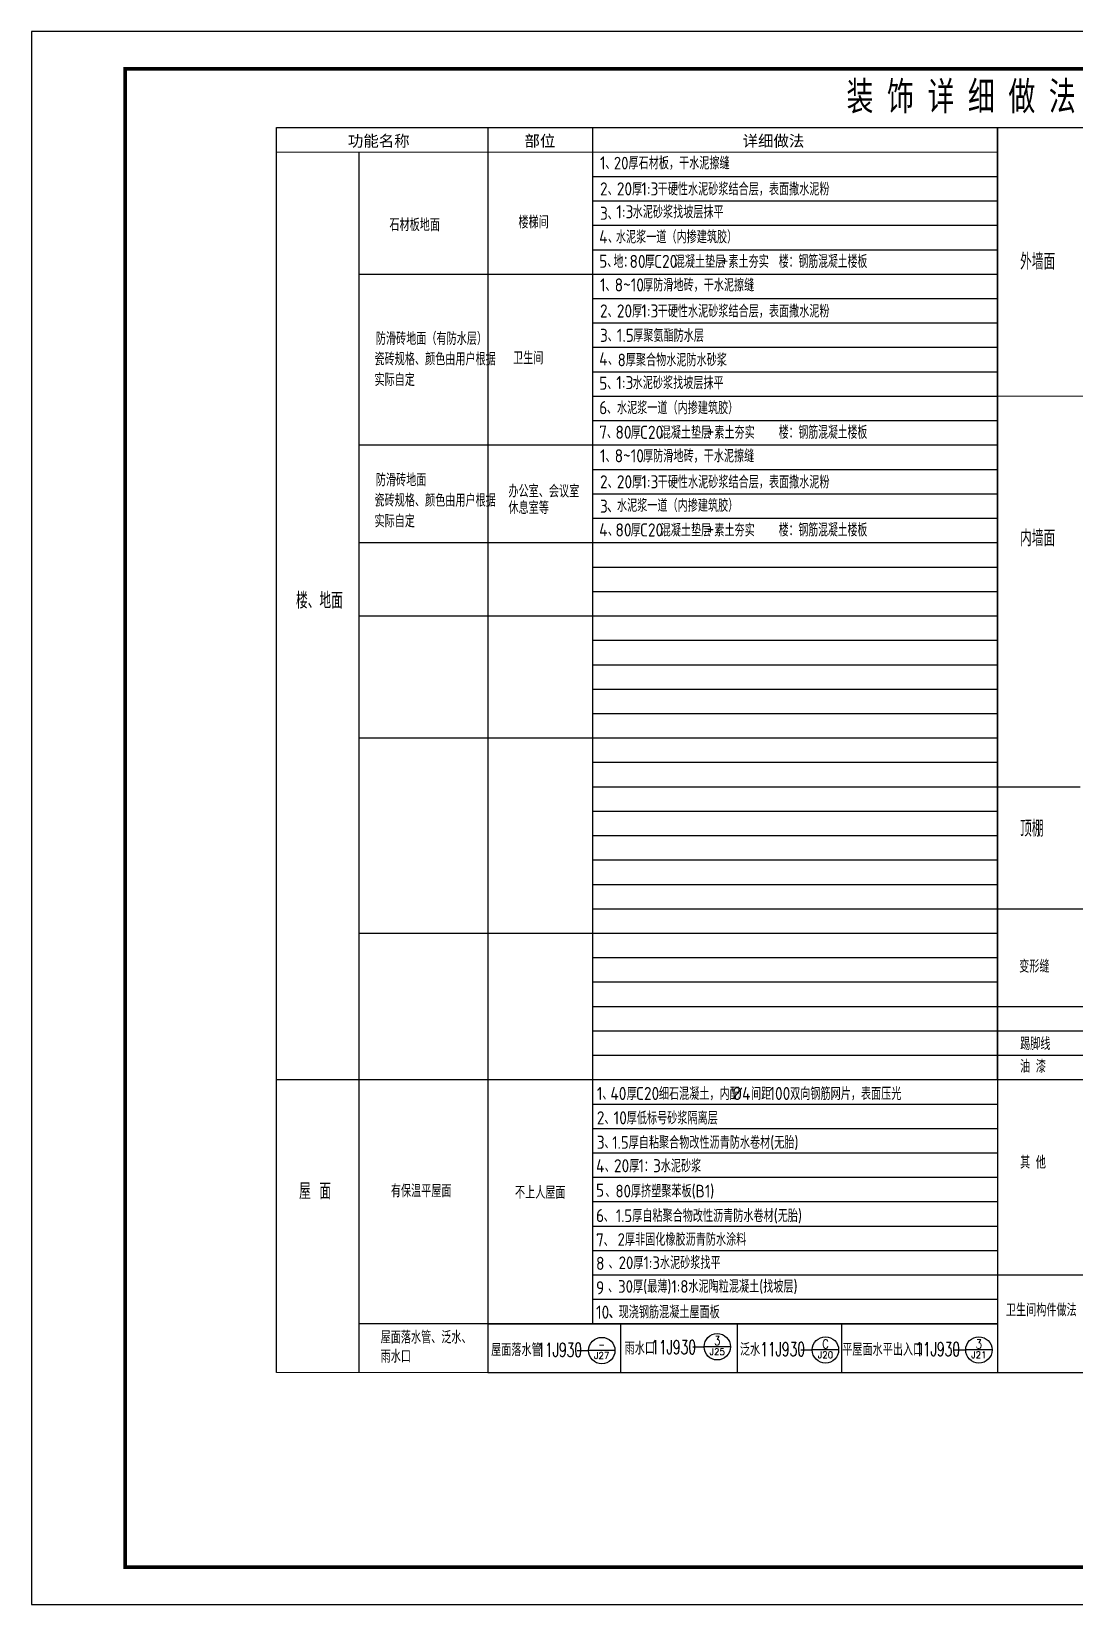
# Model space of a CAD drawing. Extents: x -695846 to 822170, y -413475 to 397179.
# Drawn here: x -343456 to -315592, y -318145 to -276145 of the extents above; entities that cross this region are included whole.
import ezdxf
from ezdxf.enums import TextEntityAlignment as Align

# ---------------------------------------------------------------- set-up
doc = ezdxf.new("R2010")
doc.units = 0
doc.header["$LTSCALE"] = 1000
doc.header["$MEASUREMENT"] = 0
for name, color, linetype in [('DIM_IDEN', 3, 'Continuous'), ('PUB_DIM', 3, 'Continuous'), ('PUB_TEXT', 7, 'Continuous'), ('T-图框-175', 175, 'Continuous')]:
    doc.layers.add(name, color=color, linetype=linetype)
doc.styles.add('-仿宋_GB2312', font='', dxfattribs={"width": 0.8})
doc.styles.add('_TCH_LABEL', font='COMPLEX', dxfattribs={"bigfont": 'GBCBIG'})
doc.styles.add('_TEL_DIM', font='SIMPLEX', dxfattribs={"width": 0.8, "height": 3.5, "bigfont": 'HZTXT'})
doc.styles.get("Standard").update_dxf_attribs({"font": 'gbenor.shx', "bigfont": 'gbcbig.shx'})
doc.styles.add('宋体', font='', dxfattribs={"width": 0.8})
doc.styles.get('-仿宋_GB2312').set_extended_font_data('SimSun')
doc.styles.get('宋体').set_extended_font_data('SimSun')

msp = doc.modelspace()

# ---------------------------------------------------------------- linework, layer by layer
for p, q in [((-334707, -279359), (-334707, -311950)), ((-334707, -317145), (-334707, -317163))]:
    msp.add_line(p, q)
at = {"linetype": 'Continuous'}
for p, q in [((-328470, -306085), (-317653, -306085)), ((-327708, -311950), (-327708, -310646)), ((-324593, -311950), (-324593, -310646)), ((-321806, -311950), (-321806, -310646))]:
    msp.add_line(p, q, dxfattribs=at)
at = {"linetype": 'Continuous', "const_width": 30}
for points in [[(-336913, -278713), (-298393, -278713)], [(-336913, -279365), (-317653, -279365)], [(-317653, -285882), (-298393, -285882)], [(-317653, -299568), (-298393, -299568)], [(-334707, -310646), (-317653, -310646)], [(-336913, -311950), (-317653, -311950)]]:
    msp.add_lwpolyline(points, dxfattribs=at)
msp.add_lwpolyline([(-336913, -311950), (-336913, -278713)])
at = {"linetype": 'Continuous'}
for points in [[(-331268, -278713), (-331268, -311950)], [(-328470, -278713), (-328470, -310646)], [(-317653, -304129), (-317653, -278713)], [(-317653, -278713), (-317653, -311950)], [(-328470, -280017), (-317653, -280017)], [(-328470, -280668), (-317653, -280668)], [(-328470, -281320), (-317653, -281320)], [(-328470, -281972), (-317653, -281972)], [(-334707, -282623), (-317653, -282623)], [(-328470, -283275), (-317653, -283275)], [(-328470, -283927), (-317653, -283927)], [(-328470, -284578), (-317653, -284578)], [(-328470, -285230), (-317653, -285230)], [(-328470, -285882), (-317653, -285882)], [(-328470, -286534), (-317653, -286534)], [(-334707, -287185), (-317653, -287185)], [(-328470, -287837), (-317653, -287837)], [(-328470, -288489), (-317653, -288489)], [(-328470, -289140), (-317653, -289140)], [(-334707, -289792), (-317653, -289792)], [(-328470, -290444), (-317653, -290444)], [(-328470, -291095), (-317653, -291095)], [(-334707, -291747), (-317653, -291747)], [(-328470, -292399), (-317653, -292399)], [(-328470, -293051), (-317653, -293051)], [(-328470, -293702), (-317653, -293702)], [(-328470, -294354), (-317653, -294354)], [(-334707, -295006), (-317653, -295006)], [(-328470, -295657), (-317653, -295657)], [(-328470, -296309), (-317653, -296309)], [(-317653, -296309), (-315446, -296309)], [(-328470, -296961), (-317653, -296961)], [(-328470, -297612), (-317653, -297612)], [(-328470, -298264), (-317653, -298264)], [(-328470, -298916), (-317653, -298916)], [(-328470, -299568), (-317653, -299568)], [(-317653, -299568), (-298393, -299568)], [(-317653, -299568), (-298393, -299568)], [(-334707, -300219), (-317653, -300219)], [(-328470, -300871), (-317653, -300871)], [(-328470, -301523), (-317653, -301523)], [(-328470, -301523), (-317653, -301523)], [(-328470, -302174), (-317653, -302174)], [(-317653, -302174), (-298393, -302174)], [(-317653, -302174), (-298393, -302174)], [(-328470, -302826), (-317653, -302826)], [(-317653, -302826), (-298393, -302826)], [(-317653, -302826), (-298393, -302826)], [(-328470, -303478), (-317653, -303478)], [(-317653, -303478), (-298393, -303478)], [(-317653, -303478), (-298393, -303478)], [(-317653, -303478), (-298393, -303478)], [(-317653, -303478), (-317653, -304781)], [(-336913, -304129), (-317653, -304129)], [(-328470, -304129), (-317653, -304129)], [(-328470, -304129), (-317653, -304129)], [(-317653, -304129), (-298393, -304129)], [(-328470, -304781), (-317653, -304781)], [(-328470, -304781), (-317653, -304781)], [(-328470, -305433), (-317653, -305433)], [(-328470, -305433), (-317653, -305433)], [(-328470, -306085), (-317653, -306085)], [(-328470, -306736), (-317653, -306736)], [(-328470, -306736), (-317653, -306736)], [(-328470, -307388), (-317653, -307388)], [(-328470, -307388), (-317653, -307388)], [(-328470, -308040), (-317653, -308040)], [(-328470, -308040), (-317653, -308040)], [(-328470, -308691), (-317653, -308691)], [(-328470, -309343), (-317653, -309343)], [(-317653, -309343), (-298393, -309343)], [(-328470, -309995), (-317653, -309995)], [(-331268, -310646), (-317653, -310646)], [(-328470, -310646), (-317653, -310646)], [(-331268, -311950), (-317653, -311950)], [(-328470, -311950), (-317653, -311950)], [(-317653, -311950), (-298393, -311950)]]:
    msp.add_lwpolyline(points, dxfattribs=at)
at = {"layer": 'DIM_IDEN'}
for p, q in [((-327869, -311363), (-328573, -311363)), ((-324784, -311262), (-325488, -311262)), ((-321894, -311347), (-322598, -311347)), ((-317796, -311347), (-318500, -311347))]:
    msp.add_line(p, q, dxfattribs=at)
for centre in [(-328221, -311363), (-325136, -311262), (-322246, -311347), (-318148, -311347)]:
    msp.add_circle(centre, 352, dxfattribs=at)
at = {"layer": 'PUB_DIM'}
for p, q in [((-328876, -311363, 819), (-328573, -311363, 819)), ((-325790, -311262, 819), (-325488, -311262, 819)), ((-322900, -311347, 819), (-322598, -311347, 819)), ((-318802, -311347, 819), (-318500, -311347, 819))]:
    msp.add_line(p, q, dxfattribs=at)
at = {"layer": 'T-图框-175'}
msp.add_lwpolyline([(-343456, -318145), (-284056, -318145), (-284056, -276145), (-343456, -276145)], close=True, dxfattribs=at)
at = {"layer": 'T-图框-175', "const_width": 100}
msp.add_lwpolyline([(-340956, -317145), (-285056, -317145), (-285056, -277145), (-340956, -277145)], close=True, dxfattribs=at)

# ---------------------------------------------------------------- texts
at = {"layer": 'PUB_TEXT'}
for s, height, style, width, p in [('装 饰 详 细 做 法 表', 755.27, '-仿宋_GB2312', 0.7, (-321684, -278247)), ('11J930', 375, '_TEL_DIM', 0.64, (-329942, -311530)), ('11J930', 375, '_TEL_DIM', 0.64, (-326900, -311463)), ('11J930', 375, '_TEL_DIM', 0.64, (-323988, -311514)), ('11J930', 375, '_TEL_DIM', 0.64, (-319846, -311514))]:
    msp.add_text(s, height=height, dxfattribs=dict(at, style=style, width=width)).set_placement(p)
at = {"layer": 'PUB_TEXT', "color": 0, "style": '宋体'}
for s, p in [('功能名称', (-335003, -279219)), ('部位', (-330286, -279219)), ('详细做法', (-324459, -279219))]:
    msp.add_text(s, height=302.1, dxfattribs=at).set_placement(p)
at = {"layer": 'PUB_TEXT', "color": 0}
for s, height, p in [('1', 350, (-328269, -279829)), ('、', 338, (-328123, -279829)), ('20厚石材板，干水泥擦缝', 337.59, (-327901, -279829)), ('2', 350, (-328269, -280523)), ('、', 338, (-328065, -280523)), ('20', 350, (-327819, -280523)), ('厚', 338, (-327411, -280523)), ('1:3', 350, (-327165, -280523)), ('干硬性水泥砂浆结合层，表面撒水泥粉', 337.59, (-326728, -280523)), ('3', 350, (-328269, -281175)), ('1:3', 350, (-327833, -281134)), ('水泥砂浆找坡层抹平', 337.6, (-327396, -281134)), ('石材板地面', 337.6, (-333894, -281477)), ('楼梯间', 337.6, (-330448, -281405)), ('、', 338, (-328065, -281175)), ('4', 350, (-328291, -281802)), ('、', 338, (-328057, -281802)), ('水泥浆一道（内掺建筑胶）', 337.59, (-327845, -281802)), ('5、', 350, (-328291, -282454)), ('地：', 350, (-327908, -282460)), ('80', 350, (-327480, -282460)), ('厚', 338, (-327072, -282460)), ('C20', 350, (-326826, -282460)), ('混凝土垫层', 337.6, (-326272, -282460)), ('+', 350, (-325043, -282415)), ('素土夯实', 337.6, (-324839, -282460)), ('楼：钢筋混凝土楼板', 350, (-323492, -282460)), ('外墙面', 434, (-317047, -282505)), ('1', 350, (-328269, -283087)), ('、', 338, (-328123, -283087)), ('8~10', 350, (-327877, -283087)), ('厚防滑地砖，干水泥擦缝', 337.59, (-327119, -283087)), ('2', 350, (-328269, -283782)), ('20', 350, (-327819, -283782)), ('厚', 338, (-327411, -283782)), ('1:3', 350, (-327165, -283782)), ('干硬性水泥砂浆结合层，表面撒水泥粉', 337.59, (-326728, -283782)), ('、', 338, (-328065, -283782)), ('防滑砖地面（有防水层）', 337.59, (-334257, -284514)), ('3', 350, (-328269, -284433)), ('、', 338, (-328065, -284433)), ('1.5', 350, (-327819, -284433)), ('厚聚氨酯防水层', 337.6, (-327382, -284433)), ('瓷砖规格、颜色由用户根据', 337.59, (-334293, -285060)), ('卫生间', 337.6, (-330591, -285032)), ('4', 350, (-328291, -285061)), ('8厚聚合物水泥防水砂浆', 337.59, (-327797, -285085)), ('、', 338, (-328057, -285061)), ('实际自定', 337.6, (-334293, -285613)), ('5、', 350, (-328291, -285712)), ('1:3', 350, (-327833, -285696)), ('水泥砂浆找坡层抹平', 337.6, (-327396, -285696)), ('6', 350, (-328291, -286364)), ('、水泥浆一道（内掺建筑胶）', 337.59, (-328086, -286364)), ('、', 338, (-328086, -286364)), ('7、', 350, (-328291, -287016)), ('80', 350, (-327856, -287022)), ('厚', 338, (-327448, -287022)), ('C20', 350, (-327202, -287022)), ('混凝土垫层', 337.6, (-326648, -287022)), ('+', 350, (-325419, -286977)), ('素土夯实', 337.6, (-325215, -287022)), ('楼：钢筋混凝土楼板', 350, (-323492, -287022)), ('厚防滑地砖，干水泥擦缝', 337.59, (-327119, -287649)), ('1', 350, (-328269, -287649)), ('、', 338, (-328123, -287649)), ('8~10', 350, (-327877, -287649)), ('防滑砖地面', 337.6, (-334257, -288287)), ('2', 350, (-328269, -288344)), ('20', 350, (-327819, -288344)), ('厚', 338, (-327411, -288344)), ('1:3', 350, (-327165, -288344)), ('干硬性水泥砂浆结合层，表面撒水泥粉', 337.59, (-326728, -288344)), ('瓷砖规格、颜色由用户根据', 337.59, (-334293, -288833)), ('办公室、会议室', 337.6, (-330714, -288588)), ('、', 338, (-328065, -288344)), ('休息室等', 337.6, (-330714, -289032)), ('3', 350, (-328269, -288995)), ('、水泥浆一道（内掺建筑胶）', 337.59, (-328086, -288971)), ('、', 338, (-328065, -288995)), ('实际自定', 337.6, (-334293, -289387)), ('4', 350, (-328291, -289623)), ('80', 350, (-327856, -289629)), ('厚', 338, (-327448, -289629)), ('C20', 350, (-327202, -289629)), ('混凝土垫层', 337.6, (-326648, -289629)), ('+', 350, (-325419, -289583)), ('素土夯实', 337.6, (-325215, -289629)), ('楼：钢筋混凝土楼板', 350, (-323492, -289629)), ('、', 338, (-328057, -289623)), ('内墙面', 434, (-317047, -289889)), ('楼、地面', 434, (-336389, -291554)), ('顶棚', 434, (-317047, -297642)), ('变形缝', 337.6, (-317071, -301273)), ('踢脚线', 337.6, (-317047, -303341)), ('油', 338, (-317047, -303947)), ('漆', 338, (-316626, -303947)), ('1', 350, (-328353, -304675)), ('40', 350, (-327992, -304675)), ('厚', 338, (-327555, -304675)), ('C20', 350, (-327309, -304675)), ('细石混凝土，内配', 337.6, (-326697, -304675)), ('%%C4', 350, (-324731, -304675)), ('间距', 337.6, (-324235, -304675)), ('100', 350, (-323743, -304675)), ('双向钢筋网片，表面压光', 337.59, (-323189, -304675)), ('、', 338, (-328207, -304675)), ('2', 350, (-328354, -305325)), ('、', 338, (-328150, -305325)), ('10', 350, (-327904, -305325)), ('厚低标号砂浆隔离层', 337.6, (-327554, -305325)), ('3', 350, (-328354, -305977)), ('1.5厚自粘聚合物改性沥青防水卷材(无胎)', 337.59, (-327941, -305977)), ('、', 338, (-328150, -305977)), ('其', 338, (-317047, -306508)), ('他', 338, (-316626, -306508)), ('4', 350, (-328375, -306604)), ('、', 338, (-328142, -306604)), ('20', 350, (-327896, -306604)), ('厚', 338, (-327488, -306604)), ('1', 350, (-327242, -306604)), ('：', 338, (-327096, -306604)), ('3', 350, (-326851, -306604)), ('水泥砂浆', 337.6, (-326646, -306604)), ('屋', 434, (-336307, -307326)), ('面', 434, (-335766, -307326)), ('有保温平屋面', 337.6, (-333855, -307271)), ('不上人屋面', 337.6, (-330540, -307313)), ('5', 350, (-328375, -307257)), ('、80厚挤塑聚苯板(B1)', 337.59, (-328126, -307275)), ('6', 350, (-328375, -307933)), ('、', 338, (-328171, -307933)), ('1.5厚自粘聚合物改性沥青防水卷材(无胎)', 337.59, (-327847, -307933)), ('7', 350, (-328375, -308584)), ('2厚非固化橡胶沥青防水涂料', 337.59, (-327799, -308567)), ('、', 338, (-328171, -308584)), ('8', 350, (-328375, -309211)), ('、20厚1:3水泥砂浆找平', 337.59, (-328041, -309188)), ('9', 350, (-328375, -309863)), ('、30厚(最薄)1:8水泥陶粒混凝土(找坡层) ', 337.59, (-328056, -309821)), ('10、', 350, (-328375, -310514)), ('、现浇钢筋混凝土屋面板 ', 337.59, (-328041, -310505)), ('卫生间构件做法', 337.6, (-317425, -310451)), ('屋面落水管、泛水、', 337.6, (-334129, -311177)), ('屋面落水管', 337.6, (-331177, -311513)), ('雨水口', 337.6, (-327611, -311472)), ('泛水', 337.6, (-324531, -311504)), ('平屋面水平出入口', 337.6, (-321798, -311504)), ('雨水口', 337.6, (-334129, -311688))]:
    msp.add_text(s, height=height, dxfattribs=at).set_placement(p)
at = {"layer": 'PUB_TEXT', "style": '_TCH_LABEL'}
for s, height, width, p, p2 in [('-', 245, 0.777778, (-328303, -311324), (-328140, -311324)), ('3', 243, 1.071429, (-318235, -311308), (-318061, -311308)), ('J21', 175.6, 1.113636, (-318353, -311567), (-317943, -311567))]:
    msp.add_text(s, height=height, dxfattribs=dict(at, width=width)).set_placement(p, p2, align=Align.FIT)
for s, height, p, p2 in [('3', 245, (-325218, -311223), (-325054, -311223)), ('C', 243, (-322333, -311308), (-322159, -311308)), ('J27', 175.6, (-328426, -311583), (-328016, -311583)), ('J25', 175.6, (-325341, -311482), (-324931, -311482)), ('J20', 175.6, (-322451, -311567), (-322041, -311567))]:
    msp.add_text(s, height=height, dxfattribs=at).set_placement(p, p2, align=Align.FIT)

doc.saveas('drawing.dxf')
